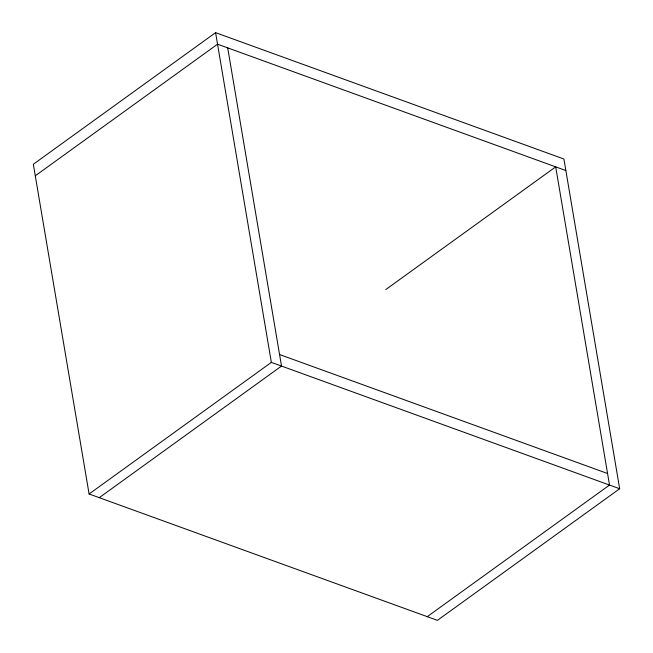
<?xml version="1.0" encoding="UTF-8"?>
<svg xmlns="http://www.w3.org/2000/svg" width="653" height="653" viewBox="0 0 653 653"><rect width="100%" height="100%" fill="white"/><g stroke="black" fill="none" stroke-linecap="round" stroke-linejoin="round"><path stroke-width="0.98" d="M215.588 32.65L33.327 164.262L89.094 493.986L437.412 620.35L619.673 488.738L563.906 159.014L215.588 32.65L271.354 362.382L619.673 488.738M35.278 175.804L217.539 44.192L565.857 170.555M89.094 493.986L271.354 362.382M385.809 289.54L555.695 166.866L609.518 485.057L427.258 616.661M99.256 497.676L281.516 366.064L227.701 47.873M279.566 354.522L607.568 473.515"/></g></svg>
